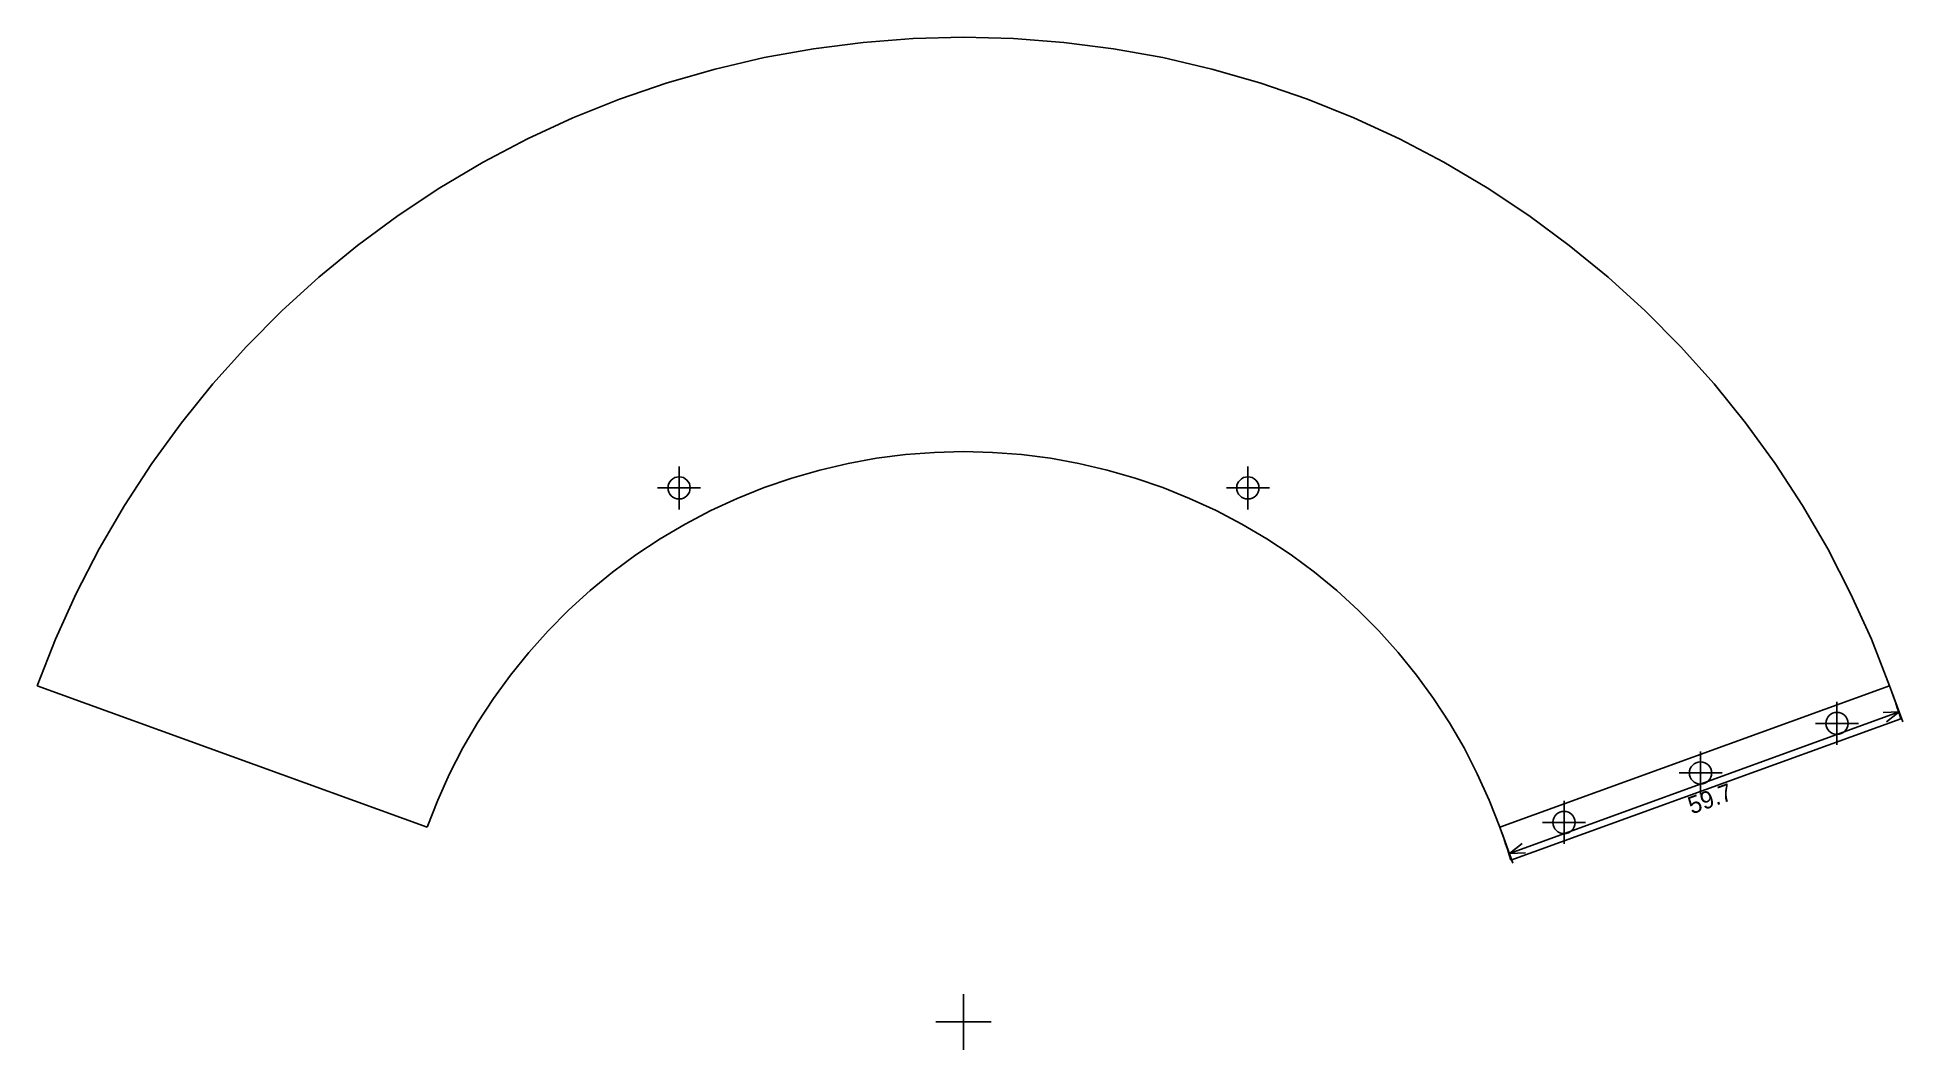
# Model space of a CAD drawing. Extents: x -133 to 135, y -4 to 142.
import ezdxf
from ezdxf.enums import TextEntityAlignment as Align

# ---------------------------------------------------------------- set-up
doc = ezdxf.new("R2010")
doc.units = 0
for name, color, linetype in [('BEND', 5, 'CONTINUOUS'), ('CENTER', 3, 'CONTINUOUS'), ('CUT', 7, 'CONTINUOUS'), ('DIM', 4, 'CONTINUOUS'), ('HOLE', 1, 'CONTINUOUS')]:
    doc.layers.add(name, color=color, linetype=linetype)

msp = doc.modelspace()

# ---------------------------------------------------------------- linework, layer by layer
at = {"layer": 'BEND'}
msp.add_line((77.2973, 28.0693), (133.4587, 48.4634), dxfattribs=at)
at = {"layer": 'CENTER'}
for p, q in [((-40.9776, 73.9127), (-40.9776, 80.1127)), ((40.9776, 73.9127), (40.9776, 80.1127)), ((-44.0776, 77.0127), (-37.8776, 77.0127)), ((37.8776, 77.0127), (44.0776, 77.0127)), ((125.8656, 39.9465), (125.8656, 46.1465)), ((122.7656, 43.0465), (128.9656, 43.0465)), ((106.205, 32.8072), (106.205, 39.0072)), ((103.105, 35.9072), (109.305, 35.9072)), ((86.5425, 25.6671), (86.5425, 31.8671)), ((83.4425, 28.7671), (89.6425, 28.7671)), ((0, -4), (0, 4)), ((-4, 0), (4, 0))]:
    msp.add_line(p, q, dxfattribs=at)
at = {"layer": 'CUT'}
for p, q in [((-21.6123, 140.3311), (-28.7291, 139.0487)), ((-14.4394, 141.2495), (-21.6123, 140.3311)), ((-7.2291, 141.8015), (-14.4394, 141.2495)), ((0, 141.9856), (-7.2291, 141.8015)), ((7.2291, 141.8015), (0, 141.9856)), ((14.4394, 141.2495), (7.2291, 141.8015)), ((21.6123, 140.3311), (14.4394, 141.2495)), ((28.7291, 139.0487), (21.6123, 140.3311)), ((-35.7714, 137.4057), (-42.7209, 135.4062)), ((-28.7291, 139.0487), (-35.7714, 137.4057)), ((35.7714, 137.4057), (28.7291, 139.0487)), ((42.7209, 135.4062), (35.7714, 137.4057)), ((-42.7209, 135.4062), (-49.5596, 133.0555)), ((49.5596, 133.0555), (42.7209, 135.4062)), ((-49.5596, 133.0555), (-56.2697, 130.3596)), ((56.2697, 130.3596), (49.5596, 133.0555)), ((-56.2697, 130.3596), (-62.8339, 127.3256)), ((62.8339, 127.3256), (56.2697, 130.3596)), ((-62.8339, 127.3256), (-69.2351, 123.9614)), ((69.2351, 123.9614), (62.8339, 127.3256)), ((-69.2351, 123.9614), (-75.4567, 120.2755)), ((75.4567, 120.2755), (69.2351, 123.9614)), ((-75.4567, 120.2755), (-81.4825, 116.2777)), ((81.4825, 116.2777), (75.4567, 120.2755)), ((-81.4825, 116.2777), (-87.297, 111.9783)), ((87.297, 111.9783), (81.4825, 116.2777)), ((-87.297, 111.9783), (-92.8851, 107.3884)), ((92.8851, 107.3884), (87.297, 111.9783)), ((-92.8851, 107.3884), (-98.2322, 102.52)), ((98.2322, 102.52), (92.8851, 107.3884)), ((-98.2322, 102.52), (-103.3245, 97.3856)), ((103.3245, 97.3856), (98.2322, 102.52)), ((-103.3245, 97.3856), (-108.1488, 91.9986)), ((108.1488, 91.9986), (103.3245, 97.3856)), ((-108.1488, 91.9986), (-112.6926, 86.373)), ((112.6926, 86.373), (108.1488, 91.9986)), ((-112.6926, 86.373), (-116.9441, 80.5233)), ((116.9441, 80.5233), (112.6926, 86.373)), ((-16.6395, 80.535), (-12.5175, 81.2777)), ((-12.5175, 81.2777), (-8.3631, 81.8097)), ((-8.3631, 81.8097), (-4.187, 82.1293)), ((-4.187, 82.1293), (0, 82.236)), ((0, 82.236), (4.187, 82.1293)), ((4.187, 82.1293), (8.3631, 81.8097)), ((8.3631, 81.8097), (12.5175, 81.2777)), ((12.5175, 81.2777), (16.6395, 80.535)), ((-116.9441, 80.5233), (-120.8922, 74.4647)), ((-28.7042, 77.0638), (-24.7433, 78.4253)), ((-24.7433, 78.4253), (-20.7183, 79.5834)), ((-20.7183, 79.5834), (-16.6395, 80.535)), ((16.6395, 80.535), (20.7183, 79.5834)), ((20.7183, 79.5834), (24.7433, 78.4253)), ((24.7433, 78.4253), (28.7042, 77.0638)), ((120.8922, 74.4647), (116.9441, 80.5233)), ((-36.3925, 73.7452), (-32.5906, 75.5024)), ((-32.5906, 75.5024), (-28.7042, 77.0638)), ((28.7042, 77.0638), (32.5906, 75.5024)), ((32.5906, 75.5024), (36.3925, 73.7452)), ((-120.8922, 74.4647), (-124.5267, 68.213)), ((-40.1, 71.7966), (-36.3925, 73.7452)), ((36.3925, 73.7452), (40.1, 71.7966)), ((124.5267, 68.213), (120.8922, 74.4647)), ((-43.7034, 69.6618), (-40.1, 71.7966)), ((40.1, 71.7966), (43.7034, 69.6618)), ((-124.5267, 68.213), (-127.8382, 61.7844)), ((-50.5612, 64.8562), (-47.1935, 67.3464)), ((-47.1935, 67.3464), (-43.7034, 69.6618)), ((43.7034, 69.6618), (47.1935, 67.3464)), ((47.1935, 67.3464), (50.5612, 64.8562)), ((127.8382, 61.7844), (124.5267, 68.213)), ((-53.7977, 62.1978), (-50.5612, 64.8562)), ((50.5612, 64.8562), (53.7977, 62.1978)), ((-56.8947, 59.3781), (-53.7977, 62.1978)), ((53.7977, 62.1978), (56.8947, 59.3781)), ((-127.8382, 61.7844), (-130.8181, 55.1955)), ((-59.8441, 56.4043), (-56.8947, 59.3781)), ((56.8947, 59.3781), (59.8441, 56.4043)), ((130.8181, 55.1955), (127.8382, 61.7844)), ((-130.8181, 55.1955), (-133.4587, 48.4634)), ((-62.6382, 53.2843), (-59.8441, 56.4043)), ((59.8441, 56.4043), (62.6382, 53.2843)), ((133.4587, 48.4634), (130.8181, 55.1955)), ((-65.2699, 50.026), (-62.6382, 53.2843)), ((62.6382, 53.2843), (65.2699, 50.026)), ((-133.4587, 48.4634), (-77.2973, 28.0693)), ((-67.7323, 46.6379), (-65.2699, 50.026)), ((65.2699, 50.026), (67.7323, 46.6379)), ((133.7408, 47.6793), (133.4587, 48.4634)), ((-70.019, 43.1289), (-67.7323, 46.6379)), ((67.7323, 46.6379), (70.019, 43.1289)), ((134.0183, 46.8935), (133.7408, 47.6793)), ((134.2912, 46.1061), (134.0183, 46.8935)), ((134.5595, 45.3172), (134.2912, 46.1061)), ((-72.1241, 39.508), (-70.019, 43.1289)), ((70.019, 43.1289), (72.1241, 39.508)), ((78.8601, 23.3206), (135.0822, 43.7346)), ((134.8232, 44.5267), (134.5595, 45.3172)), ((135.0822, 43.7346), (134.8232, 44.5267)), ((-74.042, 35.7846), (-72.1241, 39.508)), ((72.1241, 39.508), (74.042, 35.7846)), ((-75.7679, 31.9684), (-74.042, 35.7846)), ((74.042, 35.7846), (75.7679, 31.9684)), ((-77.2973, 28.0693), (-75.7679, 31.9684)), ((75.7679, 31.9684), (77.2973, 28.0693)), ((77.2973, 28.0693), (77.5778, 27.2846)), ((77.5778, 27.2846), (77.8503, 26.4971)), ((77.8503, 26.4971), (78.1148, 25.7068)), ((78.1148, 25.7068), (78.3713, 24.9139)), ((78.3713, 24.9139), (78.6197, 24.1185)), ((78.6197, 24.1185), (78.8601, 23.3206))]:
    msp.add_line(p, q, dxfattribs=at)
at = {"layer": 'DIM'}
for p, q in [((133.7317, 47.7114), (135.3359, 43.2937)), ((78.6626, 24.3095), (134.824, 44.7036)), ((134.824, 44.7036), (132.5171, 44.6107)), ((134.824, 44.7036), (132.995, 43.2947)), ((77.5704, 27.3173), (79.1746, 22.8996)), ((78.6626, 24.3095), (80.4916, 25.7184)), ((78.6626, 24.3095), (80.9694, 24.4025))]:
    msp.add_line(p, q, dxfattribs=at)
at = {"layer": 'HOLE'}
for centre in [(-40.9776, 77.0127), (40.9776, 77.0127), (125.8656, 43.0465), (106.205, 35.9072), (86.5425, 28.7671)]:
    msp.add_circle(centre, 1.6, dxfattribs=at)

# ---------------------------------------------------------------- texts
at = {"layer": 'DIM'}
msp.add_text('59.7', height=2.5, rotation=19.9577, dxfattribs=at).set_placement((108.0062, 31.0288), align=Align.CENTER)

doc.saveas('drawing.dxf')
